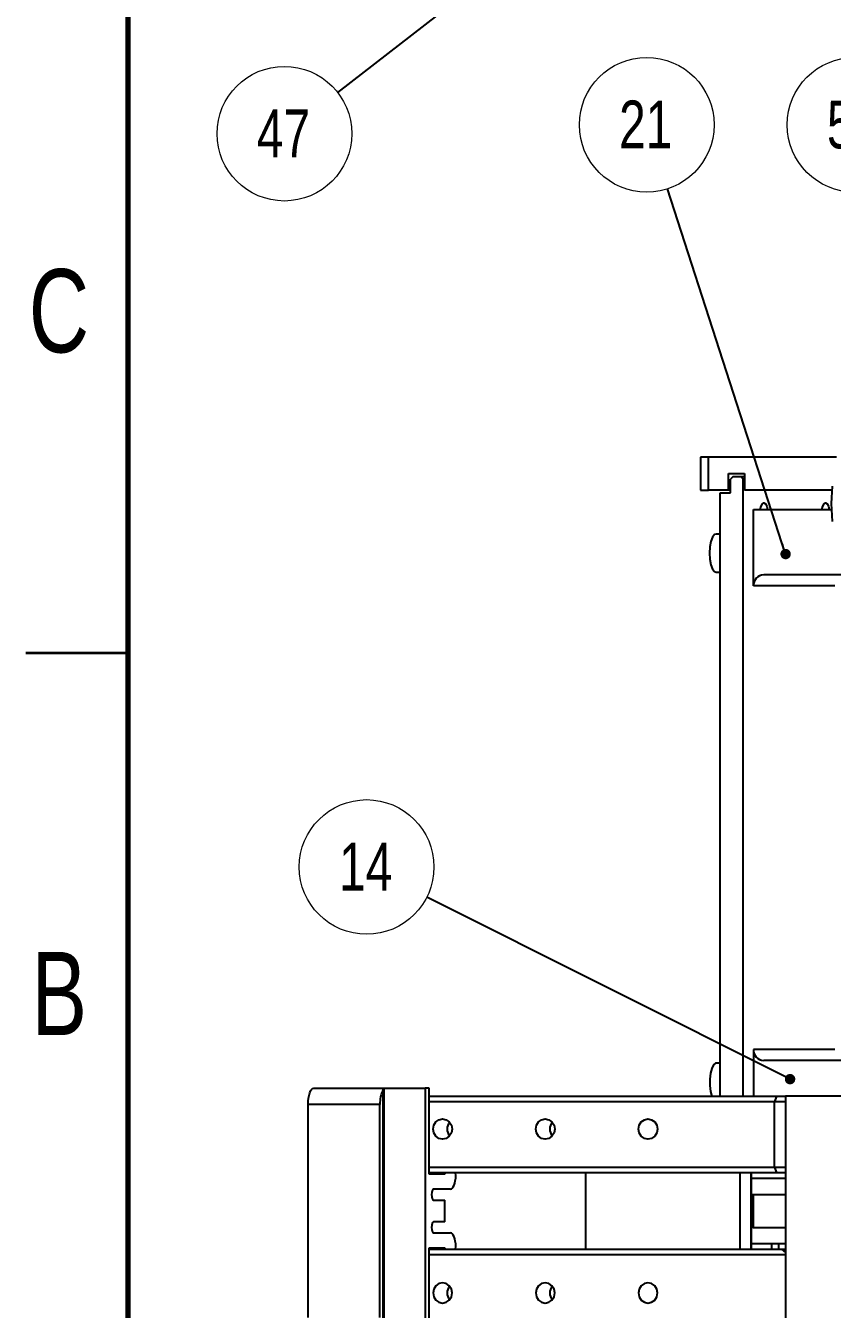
# Model space of a CAD drawing. Header units: millimetres. Extents: x 2 to 418, y 2 to 295.
# Drawn here: x 2.5 to 61.6, y 50.4 to 144.4 of the extents above; entities that cross this region are included whole.
import ezdxf

# ---------------------------------------------------------------- set-up
doc = ezdxf.new("R2010")
doc.units = ezdxf.units.MM
doc.styles.add('SLDTEXTSTYLE0', font='TXT', dxfattribs={"width": 0.75})
doc.dimstyles.new('SLDDIMSTYLE0', dxfattribs={"dimtxt": 0.18, "dimasz": 0.762, "dimexe": 0, "dimexo": 0.0625, "dimgap": 0, "dimtad": 0, "dimtih": 1, "dimtoh": 1, "dimdec": 0, "dimrnd": 1e-09, "dimzin": 0, "dimdsep": 46, "dimtxsty": 'Standard', "dimblk1": 'DOT', "dimblk2": 'DOT', "dimsah": 1, "dimcen": 0.09, "dimadec": 0, "dimazin": 0, "dimtfac": 0.762, "dimtdec": 0, "dimtofl": 0, "dimtmove": 0, "dimatfit": 3, "dimldrblk": 'DOT', "dimfxl": 1, "dimfrac": 2, "dimtolj": 1, "dimtzin": 0, "dimarcsym": 0})
doc.dimstyles.new('SLDDIMSTYLE1', dxfattribs={"dimtxt": 0.18, "dimasz": 3.556, "dimexe": 0, "dimexo": 0.0625, "dimgap": 0, "dimtad": 0, "dimtih": 1, "dimtoh": 1, "dimdec": 0, "dimrnd": 1e-09, "dimzin": 0, "dimdsep": 46, "dimtxsty": 'Standard', "dimsah": 1, "dimcen": 0.09, "dimadec": 0, "dimazin": 0, "dimtfac": 3.556, "dimtdec": 0, "dimtofl": 0, "dimtmove": 0, "dimatfit": 3, "dimfxl": 1, "dimfrac": 2, "dimtolj": 1, "dimtzin": 0, "dimarcsym": 0})

# ---------------------------------------------------------------- blocks, each defined once
blk = doc.blocks.new('SW_NOTE_5')
at = {"color": 0, "linetype": 'Continuous', "lineweight": 0}
blk.add_circle((-3.896, -3.022), 4.931, dxfattribs=at)
at = {"color": 0, "linetype": 'Continuous', "lineweight": 0, "insert": (-3.966, -1.246), "char_height": 3.5, "attachment_point": 2, "style": 'SLDTEXTSTYLE0'}
blk.add_mtext('47', dxfattribs=at)
blk = doc.blocks.new('SW_NOTE_12')
at = {"color": 0, "linetype": 'Continuous', "lineweight": 0}
blk.add_circle((-1.517, 4.691), 4.931, dxfattribs=at)
at = {"color": 0, "linetype": 'Continuous', "lineweight": 0, "insert": (-1.588, 6.468), "char_height": 3.5, "attachment_point": 2, "style": 'SLDTEXTSTYLE0'}
blk.add_mtext('21', dxfattribs=at)
blk = doc.blocks.new('_Dot')
at = {"color": 0, "linetype": 'ByBlock', "lineweight": -2}
blk.add_line((-0.5, 0), (-1, 0), dxfattribs=at)
at = {"color": 0, "linetype": 'ByBlock', "const_width": 0.5}
blk.add_lwpolyline([(-0.25, 0, 1), (0.25, 0, 1)], format="xyb", close=True, dxfattribs=at)
blk = doc.blocks.new('SW_NOTE_13')
at = {"color": 0, "linetype": 'Continuous', "lineweight": 0}
blk.add_circle((-4.408, 2.209), 4.931, dxfattribs=at)
at = {"color": 0, "linetype": 'Continuous', "lineweight": 0, "insert": (-4.479, 3.986), "char_height": 3.5, "attachment_point": 2, "style": 'SLDTEXTSTYLE0'}
blk.add_mtext('14', dxfattribs=at)
blk = doc.blocks.new('SW_NOTE_17')
at = {"color": 0, "linetype": 'Continuous', "lineweight": 0}
blk.add_circle((-3.717, 3.239), 4.931, dxfattribs=at)
at = {"color": 0, "linetype": 'Continuous', "lineweight": 0, "insert": (-3.788, 5.016), "char_height": 3.5, "attachment_point": 2, "style": 'SLDTEXTSTYLE0'}
blk.add_mtext('58', dxfattribs=at)

msp = doc.modelspace()

# ---------------------------------------------------------------- linework, layer by layer
at = {"color": 7, "linetype": 'Continuous', "lineweight": 70}
msp.add_line((10, 10), (10, 287), dxfattribs=at)
at = {"color": 7, "linetype": 'Continuous', "lineweight": 25}
for p, q in [((51.894, 112.837), (51.894, 110.437)), ((52.487, 112.837), (51.894, 112.837)), ((52.487, 110.437), (52.487, 112.837)), ((61.851, 112.837), (52.487, 112.837)), ((53.962, 111.637), (55.121, 111.637)), ((53.962, 110.437), (53.962, 111.637)), ((54.287, 111.437), (54.099, 111.237)), ((54.099, 110.237), (54.099, 111.237)), ((54.287, 111.437), (54.851, 111.437)), ((54.851, 111.437), (55.121, 111.437)), ((55.039, 111.237), (54.851, 111.437)), ((55.121, 111.237), (55.039, 111.237)), ((55.039, 66.037), (55.039, 111.237)), ((55.121, 111.637), (55.121, 110.437)), ((51.894, 110.437), (52.487, 110.437)), ((53.962, 110.437), (52.487, 110.437)), ((53.347, 66.037), (53.347, 110.237)), ((53.347, 110.237), (54.099, 110.237)), ((54.099, 110.437), (53.962, 110.437)), ((61.541, 110.437), (55.121, 110.437)), ((55.777, 103.417), (55.777, 109.017)), ((55.777, 109.017), (61.509, 109.017)), ((53.347, 107.217), (53.048, 107.217)), ((53.048, 104.417), (53.347, 104.417)), ((61.742, 103.417), (55.777, 103.417)), ((62.661, 104.217), (56.529, 104.217)), ((55.777, 69.457), (55.777, 66.037)), ((61.742, 69.457), (55.777, 69.457)), ((75.891, 68.657), (56.529, 68.657)), ((53.347, 68.457), (53.048, 68.457)), ((23.586, 66.637), (28.747, 66.637)), ((28.679, 48.745), (28.679, 66.529)), ((28.751, 48.637), (28.751, 66.637)), ((28.751, 66.637), (31.755, 66.637)), ((31.755, 66.637), (31.755, 48.637)), ((32.028, 66.637), (31.755, 66.637)), ((32.028, 60.337), (32.028, 66.637)), ((32.028, 66.037), (57.469, 66.037)), ((57.469, 66.037), (57.333, 65.637)), ((57.469, 66.037), (58.133, 66.037)), ((58.133, 66.037), (58.133, 49.237)), ((62.267, 66.037), (58.133, 66.037)), ((28.438, 65.437), (23.176, 65.437)), ((23.176, 49.837), (23.176, 65.437)), ((28.438, 49.837), (28.438, 65.437)), ((57.333, 65.637), (32.028, 65.637)), ((58.133, 65.637), (57.333, 65.637)), ((57.333, 60.837), (57.333, 65.637)), ((32.028, 60.837), (57.333, 60.837)), ((57.469, 60.437), (32.028, 60.437)), ((33.178, 60.337), (32.028, 60.337)), ((33.178, 60.437), (33.178, 60.337)), ((33.998, 60.237), (33.979, 60.437)), ((43.514, 54.837), (43.514, 60.437)), ((54.791, 60.437), (54.791, 54.837)), ((55.611, 60.437), (55.611, 54.837)), ((55.615, 58.877), (55.615, 60.437)), ((57.333, 60.837), (58.133, 60.837)), ((57.333, 60.837), (57.469, 60.437)), ((58.133, 60.437), (57.469, 60.437)), ((33.594, 59.237), (32.357, 59.237)), ((55.615, 60.037), (58.133, 60.037)), ((32.357, 58.437), (33.178, 58.437)), ((33.178, 56.837), (33.178, 58.437)), ((55.615, 58.877), (55.611, 58.877)), ((55.615, 58.837), (55.611, 58.837)), ((55.611, 58.837), (55.759, 58.837)), ((55.615, 56.437), (55.615, 58.837)), ((55.759, 58.837), (55.759, 56.437)), ((55.759, 58.837), (58.133, 58.837)), ((33.178, 56.837), (32.357, 56.837)), ((55.615, 56.437), (55.611, 56.437)), ((55.759, 56.437), (55.611, 56.437)), ((55.759, 56.437), (58.133, 56.437)), ((32.357, 56.037), (33.594, 56.037)), ((55.611, 56.397), (55.615, 56.397)), ((55.615, 54.837), (55.615, 56.397)), ((32.028, 54.937), (33.178, 54.937)), ((32.028, 48.637), (32.028, 54.937)), ((32.028, 54.837), (57.826, 54.837)), ((33.178, 54.937), (33.178, 54.837)), ((33.979, 54.837), (33.998, 55.037)), ((58.133, 55.237), (55.615, 55.237)), ((57.095, 55.237), (57.095, 54.837)), ((57.826, 54.837), (58.133, 54.598)), ((57.826, 54.837), (58.133, 54.837)), ((58.133, 54.437), (32.028, 54.437))]:
    msp.add_line(p, q, dxfattribs=at)
at = {"color": 7, "linetype": 'Continuous', "lineweight": 35}
msp.add_line((10, 98.5), (2.5, 98.5), dxfattribs=at)
at = {"color": 8, "linetype": 'Continuous', "lineweight": 25}
msp.add_line((57.622, 55.237), (57.622, 54.837), dxfattribs=at)
at = {"color": 7, "linetype": 'Continuous', "lineweight": 25, "flags": 128}
for points in [[(61.574, 108.126), (61.501, 109.441), (61.567, 110.713)], [(56.28, 109.017), (56.335, 109.245), (56.431, 109.431), (56.543, 109.497), (56.656, 109.431), (56.751, 109.245), (56.807, 109.017)], [(60.794, 109.017), (60.85, 109.245), (60.946, 109.431), (61.058, 109.497), (61.171, 109.431), (61.266, 109.245), (61.322, 109.017)], [(53.048, 107.217), (52.931, 107.174), (52.787, 106.99), (52.67, 106.679), (52.595, 106.274), (52.569, 105.819), (52.595, 105.364), (52.669, 104.959), (52.785, 104.646), (52.929, 104.46), (53.048, 104.417)], [(53.048, 68.457), (53.007, 68.452), (52.855, 68.338), (52.723, 68.085), (52.626, 67.721), (52.575, 67.285), (52.576, 66.824), (52.627, 66.388), (52.724, 66.025)], [(23.176, 65.437), (23.184, 65.671), (23.207, 65.896), (23.245, 66.103), (23.296, 66.285), (23.358, 66.435), (23.429, 66.545), (23.506, 66.614), (23.586, 66.637)], [(33.718, 63.637), (33.665, 63.354), (33.515, 63.113), (33.289, 62.953), (33.023, 62.897), (32.757, 62.953), (32.531, 63.113), (32.38, 63.354), (32.327, 63.637), (32.38, 63.92), (32.531, 64.16), (32.757, 64.32), (33.023, 64.377), (33.289, 64.32), (33.515, 64.16), (33.665, 63.92), (33.718, 63.637)], [(41.236, 63.637), (41.183, 63.354), (41.032, 63.113), (40.807, 62.953), (40.54, 62.897), (40.274, 62.953), (40.049, 63.113), (39.898, 63.354), (39.845, 63.637), (39.898, 63.92), (40.049, 64.16), (40.274, 64.32), (40.54, 64.377), (40.807, 64.32), (41.032, 64.16), (41.183, 63.92), (41.236, 63.637)], [(48.753, 63.637), (48.7, 63.354), (48.55, 63.113), (48.324, 62.953), (48.058, 62.897), (47.792, 62.953), (47.566, 63.113), (47.416, 63.354), (47.363, 63.637), (47.416, 63.92), (47.566, 64.16), (47.792, 64.32), (48.058, 64.377), (48.324, 64.32), (48.55, 64.16), (48.7, 63.92), (48.753, 63.637)], [(33.594, 59.237), (33.665, 59.255), (33.735, 59.31), (33.8, 59.399), (33.859, 59.52), (33.909, 59.669), (33.95, 59.842), (33.98, 60.033), (33.998, 60.237)], [(32.357, 59.237), (32.304, 59.206), (32.26, 59.12), (32.23, 58.99), (32.22, 58.837), (32.23, 58.684), (32.26, 58.554), (32.304, 58.467), (32.357, 58.437)], [(32.357, 56.837), (32.304, 56.806), (32.26, 56.72), (32.23, 56.59), (32.22, 56.437), (32.23, 56.284), (32.26, 56.154), (32.304, 56.067), (32.357, 56.037)], [(33.998, 55.037), (33.98, 55.24), (33.95, 55.431), (33.909, 55.604), (33.859, 55.753), (33.8, 55.874), (33.735, 55.964), (33.665, 56.018), (33.594, 56.037)], [(33.718, 51.637), (33.665, 51.92), (33.515, 52.16), (33.289, 52.32), (33.023, 52.377), (32.757, 52.32), (32.531, 52.16), (32.38, 51.92), (32.327, 51.637), (32.38, 51.354), (32.531, 51.113), (32.757, 50.953), (33.023, 50.897), (33.289, 50.953), (33.515, 51.113), (33.665, 51.354), (33.718, 51.637)], [(41.236, 51.637), (41.183, 51.92), (41.032, 52.16), (40.807, 52.32), (40.54, 52.377), (40.274, 52.32), (40.049, 52.16), (39.898, 51.92), (39.845, 51.637), (39.898, 51.354), (40.049, 51.113), (40.274, 50.953), (40.54, 50.897), (40.807, 50.953), (41.032, 51.113), (41.183, 51.354), (41.236, 51.637)], [(48.753, 51.637), (48.7, 51.92), (48.55, 52.16), (48.324, 52.32), (48.058, 52.377), (47.792, 52.32), (47.566, 52.16), (47.416, 51.92), (47.363, 51.637), (47.416, 51.354), (47.566, 51.113), (47.792, 50.953), (48.058, 50.897), (48.324, 50.953), (48.55, 51.113), (48.7, 51.354), (48.753, 51.637)]]:
    msp.add_lwpolyline(points, dxfattribs=at)
at = {"color": 7, "linetype": 'Continuous', "lineweight": 25}
for centre, radius, start, end in [((56.554, 103.44), 0.777, 91.83608, 181.72553), ((56.554, 69.433), 0.777, 178.27447, 268.16392), ((30.469, 65.562), 2.035, 151.63453, 183.53722), ((34.127, 63.637), 0.774, 139.78112, 220.21888), ((41.644, 63.637), 0.774, 139.78112, 220.21888), ((34.127, 51.637), 0.774, 139.78112, 220.21888), ((41.644, 51.637), 0.774, 139.78112, 220.21888)]:
    msp.add_arc(centre, radius, start, end, dxfattribs=at)
msp.add_open_spline([(28.679, 66.529), (28.706, 66.564), (28.754, 66.627), (28.749, 66.634), (28.747, 66.637)], degree=3, knots=[0, 0, 0, 0, 0.5661405, 1, 1, 1, 1], dxfattribs=at)

# ---------------------------------------------------------------- block references
at = {"color": 7, "linetype": 'Continuous', "lineweight": 0}
for name, p in [('SW_NOTE_12', (49.483, 132.493)), ('SW_NOTE_17', (66.899, 133.945)), ('SW_NOTE_5', (25.336, 139.556)), ('SW_NOTE_13', (31.869, 80.622))]:
    msp.add_blockref(name, p, dxfattribs=at)

# ---------------------------------------------------------------- texts
at = {"color": 7, "linetype": 'Continuous', "lineweight": 0, "char_height": 6.096, "attachment_point": 2, "style": 'SLDTEXTSTYLE0'}
for s, insert in [('C', (4.937, 126.614)), ('B', (4.953, 76.614))]:
    msp.add_mtext(s, dxfattribs=dict(at, insert=insert))

# ---------------------------------------------------------------- leaders
at = {"color": 7, "linetype": 'Continuous', "lineweight": 0}
for points, dimstyle in [([(65.338, 170.586), (25.336, 139.556)], 'SLDDIMSTYLE1'), ([(58.134, 105.747), (49.483, 132.493)], 'SLDDIMSTYLE0'), ([(58.461, 67.294), (31.869, 80.622)], 'SLDDIMSTYLE0')]:
    msp.add_leader(points, dimstyle=dimstyle, dxfattribs=at)

doc.saveas('drawing.dxf')
